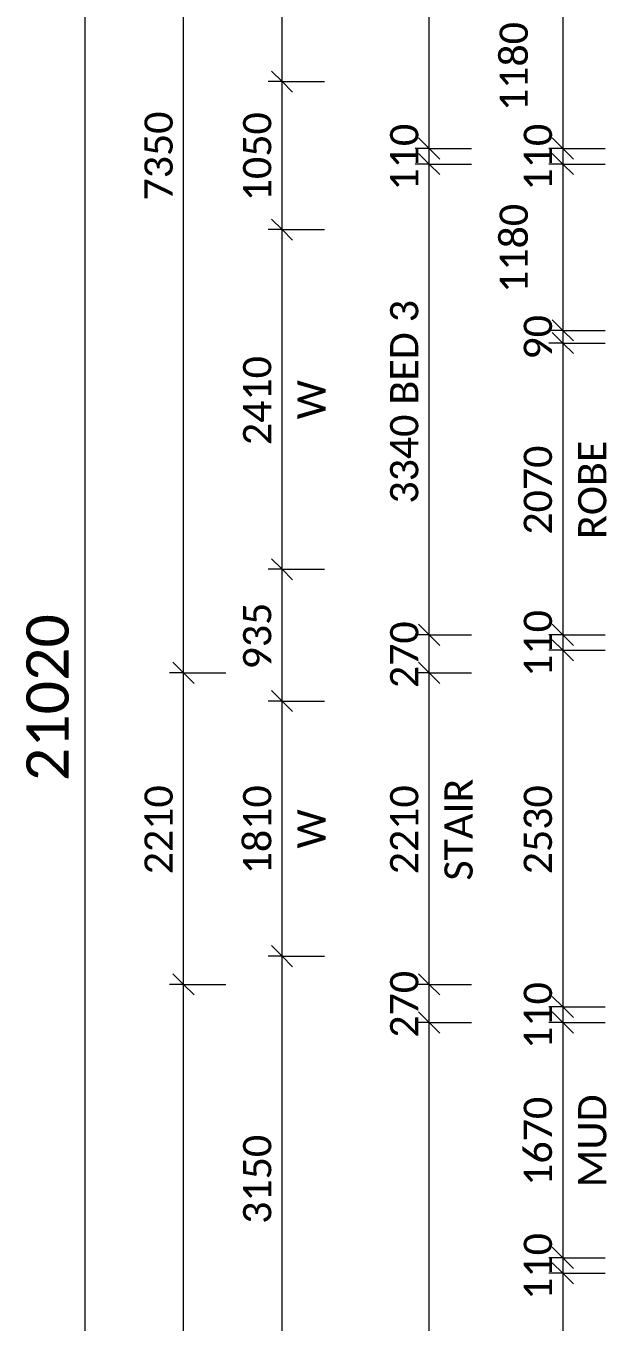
# Model space of a CAD drawing. Header units: millimetres. Extents: x 20072 to 46909, y 1130 to 33990.
# Drawn here: x 20072 to 24255, y 13344 to 22539 of the extents above; entities that cross this region are included whole.
import ezdxf

# ---------------------------------------------------------------- set-up
doc = ezdxf.new("R2010")
doc.units = ezdxf.units.MM
doc.layers.add('A-ANNO-DIMS', color=211, linetype='Continuous', lineweight=9)
doc.layers.add('A-ANNO-DIMS-100', color=211, linetype='Continuous', lineweight=9)
doc.styles.add('Calibri_4', font='calibri.ttf', dxfattribs={"height": 300})
doc.styles.add('Calibri_5', font='calibri.ttf', dxfattribs={"height": 200})
doc.dimstyles.new('2_0mm_Calibrii', dxfattribs={"dimscale": 304.8, "dimtxt": 235.469685, "dimasz": 0.492126, "dimexe": 0.328084, "dimexo": 0.0625, "dimgap": 0, "dimtad": 1, "dimdec": 0, "dimzin": 0, "dimdsep": 46, "dimtxsty": 'Calibri_5', "dimblk1": 'OBLIQUE', "dimblk2": 'OBLIQUE', "dimsah": 1, "dimcen": 0.09, "dimdle": 0.328084, "dimazin": 0, "dimtfac": 1, "dimtdec": 4, "dimtix": 1, "dimtmove": 0, "dimatfit": 3, "dimfxl": 0.984252, "dimfxlon": 1, "dimtvp": 1, "dimtolj": 1, "dimtzin": 0, "dimarcsym": 2})
doc.dimstyles.new('2_0mm_Calibrii_1', dxfattribs={"dimscale": 304.8, "dimtxt": 235.469685, "dimasz": 0.492126, "dimexe": 0.328084, "dimexo": 0.0625, "dimgap": 0, "dimtad": 1, "dimdec": 0, "dimzin": 0, "dimdsep": 46, "dimtxsty": 'Calibri_5', "dimblk1": 'OBLIQUE', "dimblk2": 'OBLIQUE', "dimsah": 1, "dimcen": 0.09, "dimdle": 0.328084, "dimazin": 0, "dimtfac": 1, "dimtdec": 4, "dimtix": 1, "dimtmove": 2, "dimatfit": 3, "dimfxl": 0.984252, "dimfxlon": 1, "dimtvp": 1, "dimtolj": 1, "dimtzin": 0, "dimarcsym": 2})
doc.dimstyles.new('3_0mm_CALIBRI', dxfattribs={"dimscale": 304.8, "dimtxt": 353.204527, "dimasz": 0.492126, "dimexe": 0.492126, "dimexo": 0.0625, "dimgap": 0, "dimtad": 1, "dimdec": 0, "dimzin": 0, "dimdsep": 46, "dimtxsty": 'Calibri_4', "dimblk1": 'OBLIQUE', "dimblk2": 'OBLIQUE', "dimsah": 1, "dimcen": 0.09, "dimdle": 0.328084, "dimazin": 0, "dimtfac": 1, "dimtdec": 4, "dimtix": 1, "dimtmove": 0, "dimatfit": 3, "dimfxl": 1.968504, "dimfxlon": 1, "dimtvp": 1, "dimtolj": 1, "dimtzin": 0, "dimarcsym": 2})

# ---------------------------------------------------------------- blocks, each defined once
blk = doc.blocks.new('DIMBLOCK9-2_ MID GROUND FLOOR')
at = {"layer": 'A-ANNO-DIMS-100'}
for p, q in [((20490.8, 28299.5), (20415.8, 28374.5)), ((20490.8, 28399.5), (20490.8, 7179.5)), ((20490.8, 28299.5), (20340.8, 28299.5)), ((20490.8, 28299.5), (20565.8, 28224.5)), ((20490.8, 28299.5), (21090.8, 28299.5)), ((20490.8, 7279.5), (20340.8, 7279.5)), ((20490.8, 7279.5), (20415.8, 7354.5)), ((20490.8, 7279.5), (20565.8, 7204.5)), ((20490.8, 7279.5), (21090.8, 7279.5))]:
    blk.add_line(p, q, dxfattribs=at)
at = {"layer": 'A-ANNO-DIMS-100', "color": 0, "insert": (20075, 17181.5), "char_height": 300, "width": 1459.14, "attachment_point": 1, "rotation": 90, "line_spacing_factor": 1.158048, "style": 'Calibri_4'}
blk.add_mtext('21020', dxfattribs=at)
blk = doc.blocks.new('_Oblique')
at = {"color": 0, "linetype": 'ByBlock', "lineweight": -2}
blk.add_line((-0.5, -0.5), (0.5, 0.5), dxfattribs=at)
blk = doc.blocks.new('DIMBLOCK10-2_ MID GROUND FLOOR')
at = {"layer": 'A-ANNO-DIMS-100'}
for p, q in [((21190.8, 15739.5), (21090.8, 15739.5)), ((21190.8, 15739.5), (21115.8, 15814.5)), ((21190.8, 7179.5), (21190.8, 15739.5)), ((21190.8, 15739.5), (21265.8, 15664.5)), ((21190.8, 15739.5), (21490.8, 15739.5)), ((21190.8, 7279.5), (21090.8, 7279.5)), ((21190.8, 7279.5), (21115.8, 7354.5)), ((21190.8, 7279.5), (21265.8, 7204.5)), ((21190.8, 7279.5), (21490.8, 7279.5))]:
    blk.add_line(p, q, dxfattribs=at)
at = {"layer": 'A-ANNO-DIMS-100', "color": 0, "insert": (20913.6, 11185.2), "char_height": 200, "width": 778.208, "attachment_point": 1, "rotation": 90, "line_spacing_factor": 1.158048, "style": 'Calibri_5'}
blk.add_mtext('8460', dxfattribs=at)
blk = doc.blocks.new('DIMBLOCK11-2_ MID GROUND FLOOR')
at = {"layer": 'A-ANNO-DIMS-100'}
for p, q in [((21190.8, 17949.5), (21115.8, 18024.5)), ((21190.8, 17949.5), (21090.8, 17949.5)), ((21190.8, 15739.5), (21190.8, 17949.5)), ((21190.8, 17949.5), (21265.8, 17874.5)), ((21190.8, 17949.5), (21490.8, 17949.5)), ((21190.8, 15739.5), (21090.8, 15739.5)), ((21190.8, 15739.5), (21115.8, 15814.5)), ((21190.8, 15739.5), (21265.8, 15664.5)), ((21190.8, 15739.5), (21490.8, 15739.5))]:
    blk.add_line(p, q, dxfattribs=at)
at = {"layer": 'A-ANNO-DIMS-100', "color": 0, "insert": (20913.6, 16520.2), "char_height": 200, "width": 778.208, "attachment_point": 1, "rotation": 90, "line_spacing_factor": 1.158048, "style": 'Calibri_5'}
blk.add_mtext('2210', dxfattribs=at)
blk = doc.blocks.new('DIMBLOCK12-2_ MID GROUND FLOOR')
at = {"layer": 'A-ANNO-DIMS-100'}
for p, q in [((21190.8, 25299.5), (21090.8, 25299.5)), ((21190.8, 25299.5), (21115.8, 25374.5)), ((21190.8, 17949.5), (21190.8, 25299.5)), ((21190.8, 25299.5), (21265.8, 25224.5)), ((21190.8, 25299.5), (21490.8, 25299.5)), ((21190.8, 17949.5), (21115.8, 18024.5)), ((21190.8, 17949.5), (21090.8, 17949.5)), ((21190.8, 17949.5), (21265.8, 17874.5)), ((21190.8, 17949.5), (21490.8, 17949.5))]:
    blk.add_line(p, q, dxfattribs=at)
at = {"layer": 'A-ANNO-DIMS-100', "color": 0, "insert": (20913.6, 21300.2), "char_height": 200, "width": 778.208, "attachment_point": 1, "rotation": 90, "line_spacing_factor": 1.158048, "style": 'Calibri_5'}
blk.add_mtext('7350', dxfattribs=at)
blk = doc.blocks.new('DIMBLOCK30-2_ MID GROUND FLOOR')
at = {"layer": 'A-ANNO-DIMS-100'}
for p, q in [((21890.8, 15939.5), (21815.8, 16014.5)), ((21890.8, 15939.5), (21790.8, 15939.5)), ((21890.8, 12789.5), (21890.8, 15939.5)), ((21890.8, 15939.5), (21965.8, 15864.5)), ((21890.8, 15939.5), (22190.8, 15939.5)), ((21890.8, 12789.5), (21790.8, 12789.5)), ((21890.8, 12789.5), (21815.8, 12864.5)), ((21890.8, 12789.5), (21965.8, 12714.5)), ((21890.8, 12789.5), (22190.8, 12789.5))]:
    blk.add_line(p, q, dxfattribs=at)
at = {"layer": 'A-ANNO-DIMS-100', "color": 0, "insert": (21613.6, 14040.2), "char_height": 200, "width": 778.208, "attachment_point": 1, "rotation": 90, "line_spacing_factor": 1.158048, "style": 'Calibri_5'}
blk.add_mtext('3150', dxfattribs=at)
blk = doc.blocks.new('DIMBLOCK31-2_ MID GROUND FLOOR')
at = {"layer": 'A-ANNO-DIMS-100'}
for p, q in [((21890.8, 17749.5), (21790.8, 17749.5)), ((21890.8, 17749.5), (21815.8, 17824.5)), ((21890.8, 15939.5), (21890.8, 17749.5)), ((21890.8, 17749.5), (21965.8, 17674.5)), ((21890.8, 17749.5), (22190.8, 17749.5)), ((21890.8, 15939.5), (21815.8, 16014.5)), ((21890.8, 15939.5), (21790.8, 15939.5)), ((21890.8, 15939.5), (21965.8, 15864.5)), ((21890.8, 15939.5), (22190.8, 15939.5))]:
    blk.add_line(p, q, dxfattribs=at)
at = {"layer": 'A-ANNO-DIMS-100', "color": 0, "char_height": 200, "attachment_point": 1, "rotation": 90, "line_spacing_factor": 1.158048, "style": 'Calibri_5'}
for s, insert, width in [('1810', (21613.6, 16520.2), 778.208), ('W', (21999.6, 16703.6), 338.15)]:
    blk.add_mtext(s, dxfattribs=dict(at, insert=insert, width=width))
blk = doc.blocks.new('DIMBLOCK32-2_ MID GROUND FLOOR')
at = {"layer": 'A-ANNO-DIMS-100'}
for p, q in [((21890.8, 18684.5), (21790.8, 18684.5)), ((21890.8, 18684.5), (21815.8, 18759.5)), ((21890.8, 17749.5), (21890.8, 18684.5)), ((21890.8, 18684.5), (21965.8, 18609.5)), ((21890.8, 18684.5), (22190.8, 18684.5)), ((21890.8, 17749.5), (21790.8, 17749.5)), ((21890.8, 17749.5), (21815.8, 17824.5)), ((21890.8, 17749.5), (21965.8, 17674.5)), ((21890.8, 17749.5), (22190.8, 17749.5))]:
    blk.add_line(p, q, dxfattribs=at)
at = {"layer": 'A-ANNO-DIMS-100', "color": 0, "insert": (21613.6, 17973.8), "char_height": 200, "width": 583.656, "attachment_point": 1, "rotation": 90, "line_spacing_factor": 1.158048, "style": 'Calibri_5'}
blk.add_mtext('935', dxfattribs=at)
blk = doc.blocks.new('DIMBLOCK33-2_ MID GROUND FLOOR')
at = {"layer": 'A-ANNO-DIMS-100'}
for p, q in [((21890.8, 21094.5), (21815.8, 21169.5)), ((21890.8, 21094.5), (21790.8, 21094.5)), ((21890.8, 18684.5), (21890.8, 21094.5)), ((21890.8, 21094.5), (21965.8, 21019.5)), ((21890.8, 21094.5), (22190.8, 21094.5)), ((21890.8, 18684.5), (21790.8, 18684.5)), ((21890.8, 18684.5), (21815.8, 18759.5)), ((21890.8, 18684.5), (21965.8, 18609.5)), ((21890.8, 18684.5), (22190.8, 18684.5))]:
    blk.add_line(p, q, dxfattribs=at)
at = {"layer": 'A-ANNO-DIMS-100', "color": 0, "char_height": 200, "attachment_point": 1, "rotation": 90, "line_spacing_factor": 1.158048, "style": 'Calibri_5'}
for s, insert, width in [('2410', (21613.6, 19565.2), 778.208), ('W', (21999.6, 19748.6), 338.15)]:
    blk.add_mtext(s, dxfattribs=dict(at, insert=insert, width=width))
blk = doc.blocks.new('DIMBLOCK34-2_ MID GROUND FLOOR')
at = {"layer": 'A-ANNO-DIMS-100'}
for p, q in [((21890.8, 22144.5), (21815.8, 22219.5)), ((21890.8, 22144.5), (21790.8, 22144.5)), ((21890.8, 21094.5), (21890.8, 22144.5)), ((21890.8, 22144.5), (21965.8, 22069.5)), ((21890.8, 22144.5), (22190.8, 22144.5)), ((21890.8, 21094.5), (21815.8, 21169.5)), ((21890.8, 21094.5), (21790.8, 21094.5)), ((21890.8, 21094.5), (21965.8, 21019.5)), ((21890.8, 21094.5), (22190.8, 21094.5))]:
    blk.add_line(p, q, dxfattribs=at)
at = {"layer": 'A-ANNO-DIMS-100', "color": 0, "insert": (21613.6, 21295.2), "char_height": 200, "width": 778.208, "attachment_point": 1, "rotation": 90, "line_spacing_factor": 1.158048, "style": 'Calibri_5'}
blk.add_mtext('1050', dxfattribs=at)
blk = doc.blocks.new('DIMBLOCK35-2_ MID GROUND FLOOR')
at = {"layer": 'A-ANNO-DIMS-100'}
for p, q in [((21890.8, 24554.5), (21790.8, 24554.5)), ((21890.8, 24554.5), (21815.8, 24629.5)), ((21890.8, 22144.5), (21890.8, 24554.5)), ((21890.8, 24554.5), (21965.8, 24479.5)), ((21890.8, 24554.5), (22190.8, 24554.5)), ((21890.8, 22144.5), (21815.8, 22219.5)), ((21890.8, 22144.5), (21790.8, 22144.5)), ((21890.8, 22144.5), (21965.8, 22069.5)), ((21890.8, 22144.5), (22190.8, 22144.5))]:
    blk.add_line(p, q, dxfattribs=at)
at = {"layer": 'A-ANNO-DIMS-100', "color": 0, "char_height": 200, "attachment_point": 1, "rotation": 90, "line_spacing_factor": 1.158048, "style": 'Calibri_5'}
for s, insert, width in [('2410', (21613.6, 23025.2), 778.208), ('W', (21999.6, 23208.6), 338.15)]:
    blk.add_mtext(s, dxfattribs=dict(at, insert=insert, width=width))
blk = doc.blocks.new('DIMBLOCK40-2_ MID GROUND FLOOR')
at = {"layer": 'A-ANNO-DIMS-100'}
for p, q in [((22934.9, 15469.5), (22859.9, 15544.5)), ((22934.9, 15469.5), (22834.9, 15469.5)), ((22934.9, 7509.5), (22934.9, 15469.5)), ((22934.9, 15469.5), (23009.9, 15394.5)), ((22934.9, 15469.5), (23234.9, 15469.5)), ((22934.9, 7509.5), (22859.9, 7584.5)), ((22934.9, 7509.5), (22834.9, 7509.5)), ((22934.9, 7509.5), (23009.9, 7434.5)), ((22934.9, 7509.5), (23234.9, 7509.5))]:
    blk.add_line(p, q, dxfattribs=at)
at = {"layer": 'A-ANNO-DIMS-100', "color": 0, "insert": (22657.7, 9675.2), "char_height": 200, "width": 4354.259, "attachment_point": 1, "rotation": 90, "line_spacing_factor": 1.158048, "style": 'Calibri_5'}
blk.add_mtext('7960 GARAGE / WORKSHOP', dxfattribs=at)
blk = doc.blocks.new('DIMBLOCK41-2_ MID GROUND FLOOR')
at = {"layer": 'A-ANNO-DIMS-100'}
for p, q in [((22934.9, 15739.5), (22834.9, 15739.5)), ((22934.9, 15739.5), (22859.9, 15814.5)), ((22934.9, 15469.5), (22934.9, 15739.5)), ((22934.9, 15739.5), (23009.9, 15664.5)), ((22934.9, 15739.5), (23234.9, 15739.5)), ((22934.9, 15469.5), (22859.9, 15544.5)), ((22934.9, 15469.5), (22834.9, 15469.5)), ((22934.9, 15469.5), (23009.9, 15394.5)), ((22934.9, 15469.5), (23234.9, 15469.5))]:
    blk.add_line(p, q, dxfattribs=at)
at = {"layer": 'A-ANNO-DIMS-100', "color": 0, "insert": (22657.7, 15361.3), "char_height": 200, "width": 583.656, "attachment_point": 1, "rotation": 90, "line_spacing_factor": 1.158048, "style": 'Calibri_5'}
blk.add_mtext('270', dxfattribs=at)
blk = doc.blocks.new('DIMBLOCK42-2_ MID GROUND FLOOR')
at = {"layer": 'A-ANNO-DIMS-100'}
for p, q in [((22934.9, 17949.5), (22859.9, 18024.5)), ((22934.9, 17949.5), (22834.9, 17949.5)), ((22934.9, 15739.5), (22934.9, 17949.5)), ((22934.9, 17949.5), (23009.9, 17874.5)), ((22934.9, 17949.5), (23234.9, 17949.5)), ((22934.9, 15739.5), (22834.9, 15739.5)), ((22934.9, 15739.5), (22859.9, 15814.5)), ((22934.9, 15739.5), (23009.9, 15664.5)), ((22934.9, 15739.5), (23234.9, 15739.5))]:
    blk.add_line(p, q, dxfattribs=at)
at = {"layer": 'A-ANNO-DIMS-100', "color": 0, "char_height": 200, "attachment_point": 1, "rotation": 90, "line_spacing_factor": 1.158048, "style": 'Calibri_5'}
for s, insert, width in [('2210', (22657.7, 16520.2), 778.208), ('STAIR', (23043.7, 16475.8), 884.748)]:
    blk.add_mtext(s, dxfattribs=dict(at, insert=insert, width=width))
blk = doc.blocks.new('DIMBLOCK43-2_ MID GROUND FLOOR')
at = {"layer": 'A-ANNO-DIMS-100'}
for p, q in [((22934.9, 18219.5), (22834.9, 18219.5)), ((22934.9, 18219.5), (22859.9, 18294.5)), ((22934.9, 17949.5), (22934.9, 18219.5)), ((22934.9, 18219.5), (23009.9, 18144.5)), ((22934.9, 18219.5), (23234.9, 18219.5)), ((22934.9, 17949.5), (22859.9, 18024.5)), ((22934.9, 17949.5), (22834.9, 17949.5)), ((22934.9, 17949.5), (23009.9, 17874.5)), ((22934.9, 17949.5), (23234.9, 17949.5))]:
    blk.add_line(p, q, dxfattribs=at)
at = {"layer": 'A-ANNO-DIMS-100', "color": 0, "insert": (22657.7, 17841.3), "char_height": 200, "width": 583.656, "attachment_point": 1, "rotation": 90, "line_spacing_factor": 1.158048, "style": 'Calibri_5'}
blk.add_mtext('270', dxfattribs=at)
blk = doc.blocks.new('DIMBLOCK44-2_ MID GROUND FLOOR')
at = {"layer": 'A-ANNO-DIMS-100'}
for p, q in [((22934.9, 21559.5), (22859.9, 21634.5)), ((22934.9, 21559.5), (22834.9, 21559.5)), ((22934.9, 18219.5), (22934.9, 21559.5)), ((22934.9, 21559.5), (23009.9, 21484.5)), ((22934.9, 21559.5), (23234.9, 21559.5)), ((22934.9, 18219.5), (22834.9, 18219.5)), ((22934.9, 18219.5), (22859.9, 18294.5)), ((22934.9, 18219.5), (23009.9, 18144.5)), ((22934.9, 18219.5), (23234.9, 18219.5))]:
    blk.add_line(p, q, dxfattribs=at)
at = {"layer": 'A-ANNO-DIMS-100', "color": 0, "insert": (22657.7, 19150.2), "char_height": 200, "width": 1774.129, "attachment_point": 1, "rotation": 90, "line_spacing_factor": 1.158048, "style": 'Calibri_5'}
blk.add_mtext('3340 BED 3', dxfattribs=at)
blk = doc.blocks.new('DIMBLOCK45-2_ MID GROUND FLOOR')
at = {"layer": 'A-ANNO-DIMS-100'}
for p, q in [((22934.9, 21669.5), (22859.9, 21744.5)), ((22934.9, 21669.5), (22834.9, 21669.5)), ((22934.9, 21559.5), (22859.9, 21634.5)), ((22934.9, 21559.5), (22934.9, 21669.5)), ((22934.9, 21669.5), (23009.9, 21594.5)), ((22934.9, 21669.5), (23234.9, 21669.5)), ((22934.9, 21559.5), (22834.9, 21559.5)), ((22934.9, 21559.5), (23009.9, 21484.5)), ((22934.9, 21559.5), (23234.9, 21559.5))]:
    blk.add_line(p, q, dxfattribs=at)
at = {"layer": 'A-ANNO-DIMS-100', "color": 0, "insert": (22657.7, 21371.3), "char_height": 200, "width": 583.656, "attachment_point": 1, "rotation": 90, "line_spacing_factor": 1.158048, "style": 'Calibri_5'}
blk.add_mtext('110', dxfattribs=at)
blk = doc.blocks.new('DIMBLOCK46-2_ MID GROUND FLOOR')
at = {"layer": 'A-ANNO-DIMS-100'}
for p, q in [((22934.9, 25029.5), (22834.9, 25029.5)), ((22934.9, 25029.5), (22859.9, 25104.5)), ((22934.9, 21669.5), (22934.9, 25029.5)), ((22934.9, 25029.5), (23009.9, 24954.5)), ((22934.9, 25029.5), (23234.9, 25029.5)), ((22934.9, 21669.5), (22859.9, 21744.5)), ((22934.9, 21669.5), (22834.9, 21669.5)), ((22934.9, 21669.5), (23009.9, 21594.5)), ((22934.9, 21669.5), (23234.9, 21669.5))]:
    blk.add_line(p, q, dxfattribs=at)
at = {"layer": 'A-ANNO-DIMS-100', "color": 0, "insert": (22657.7, 22610.2), "char_height": 200, "width": 1774.129, "attachment_point": 1, "rotation": 90, "line_spacing_factor": 1.158048, "style": 'Calibri_5'}
blk.add_mtext('3360 BED 2', dxfattribs=at)
blk = doc.blocks.new('DIMBLOCK51-2_ MID GROUND FLOOR')
at = {"layer": 'A-ANNO-DIMS-100'}
for p, q in [((23884.1, 22849.5), (23809.1, 22924.5)), ((23884.1, 22849.5), (23784.1, 22849.5)), ((23884.1, 22849.5), (23884.1, 21669.5)), ((23884.1, 22849.5), (23959.1, 22774.5)), ((23884.1, 22849.5), (24184.1, 22849.5)), ((23884.1, 21669.5), (23809.1, 21744.5)), ((23884.1, 21669.5), (23784.1, 21669.5)), ((23884.1, 21669.5), (23959.1, 21594.5)), ((23884.1, 21669.5), (24184.1, 21669.5))]:
    blk.add_line(p, q, dxfattribs=at)
at = {"layer": 'A-ANNO-DIMS-100', "color": 0, "insert": (23435.4, 21935.2), "char_height": 200, "width": 778.208, "attachment_point": 1, "rotation": 90, "line_spacing_factor": 1.158048, "style": 'Calibri_5'}
blk.add_mtext('1180', dxfattribs=at)
blk = doc.blocks.new('DIMBLOCK52-2_ MID GROUND FLOOR')
at = {"layer": 'A-ANNO-DIMS-100'}
for p, q in [((23884.1, 21669.5), (23809.1, 21744.5)), ((23884.1, 21669.5), (23784.1, 21669.5)), ((23884.1, 21559.5), (23809.1, 21634.5)), ((23884.1, 21669.5), (23884.1, 21559.5)), ((23884.1, 21669.5), (23959.1, 21594.5)), ((23884.1, 21669.5), (24184.1, 21669.5)), ((23884.1, 21559.5), (23784.1, 21559.5)), ((23884.1, 21559.5), (23959.1, 21484.5)), ((23884.1, 21559.5), (24184.1, 21559.5))]:
    blk.add_line(p, q, dxfattribs=at)
at = {"layer": 'A-ANNO-DIMS-100', "color": 0, "insert": (23606.9, 21371.3), "char_height": 200, "width": 583.656, "attachment_point": 1, "rotation": 90, "line_spacing_factor": 1.158048, "style": 'Calibri_5'}
blk.add_mtext('110', dxfattribs=at)
blk = doc.blocks.new('DIMBLOCK53-2_ MID GROUND FLOOR')
at = {"layer": 'A-ANNO-DIMS-100'}
for p, q in [((23884.1, 21559.5), (23809.1, 21634.5)), ((23884.1, 21559.5), (23784.1, 21559.5)), ((23884.1, 21559.5), (23884.1, 20379.5)), ((23884.1, 21559.5), (23959.1, 21484.5)), ((23884.1, 21559.5), (24184.1, 21559.5)), ((23884.1, 20379.5), (23809.1, 20454.5)), ((23884.1, 20379.5), (23784.1, 20379.5)), ((23884.1, 20379.5), (23959.1, 20304.5)), ((23884.1, 20379.5), (24184.1, 20379.5))]:
    blk.add_line(p, q, dxfattribs=at)
at = {"layer": 'A-ANNO-DIMS-100', "color": 0, "insert": (23435.4, 20645.2), "char_height": 200, "width": 778.208, "attachment_point": 1, "rotation": 90, "line_spacing_factor": 1.158048, "style": 'Calibri_5'}
blk.add_mtext('1180', dxfattribs=at)
blk = doc.blocks.new('DIMBLOCK54-2_ MID GROUND FLOOR')
at = {"layer": 'A-ANNO-DIMS-100'}
for p, q in [((23884.1, 20379.5), (23809.1, 20454.5)), ((23884.1, 20379.5), (23784.1, 20379.5)), ((23884.1, 20289.5), (23809.1, 20364.5)), ((23884.1, 20379.5), (23884.1, 20289.5)), ((23884.1, 20379.5), (23959.1, 20304.5)), ((23884.1, 20379.5), (24184.1, 20379.5)), ((23884.1, 20289.5), (23784.1, 20289.5)), ((23884.1, 20289.5), (23959.1, 20214.5)), ((23884.1, 20289.5), (24184.1, 20289.5))]:
    blk.add_line(p, q, dxfattribs=at)
at = {"layer": 'A-ANNO-DIMS-100', "color": 0, "insert": (23606.9, 20172.3), "char_height": 200, "width": 389.104, "attachment_point": 1, "rotation": 90, "line_spacing_factor": 1.158048, "style": 'Calibri_5'}
blk.add_mtext('90', dxfattribs=at)
blk = doc.blocks.new('DIMBLOCK55-2_ MID GROUND FLOOR')
at = {"layer": 'A-ANNO-DIMS-100'}
for p, q in [((23884.1, 20289.5), (23809.1, 20364.5)), ((23884.1, 20289.5), (23784.1, 20289.5)), ((23884.1, 20289.5), (23884.1, 18219.5)), ((23884.1, 20289.5), (23959.1, 20214.5)), ((23884.1, 20289.5), (24184.1, 20289.5)), ((23884.1, 18219.5), (23784.1, 18219.5)), ((23884.1, 18219.5), (23809.1, 18294.5)), ((23884.1, 18219.5), (23959.1, 18144.5)), ((23884.1, 18219.5), (24184.1, 18219.5))]:
    blk.add_line(p, q, dxfattribs=at)
at = {"layer": 'A-ANNO-DIMS-100', "color": 0, "char_height": 200, "attachment_point": 1, "rotation": 90, "line_spacing_factor": 1.158048, "style": 'Calibri_5'}
for s, insert, width in [('2070', (23606.9, 18930.2), 778.208), ('ROBE', (23992.9, 18899.3), 852.323)]:
    blk.add_mtext(s, dxfattribs=dict(at, insert=insert, width=width))
blk = doc.blocks.new('DIMBLOCK56-2_ MID GROUND FLOOR')
at = {"layer": 'A-ANNO-DIMS-100'}
for p, q in [((23884.1, 18219.5), (23784.1, 18219.5)), ((23884.1, 18219.5), (23809.1, 18294.5)), ((23884.1, 18219.5), (23884.1, 18109.5)), ((23884.1, 18219.5), (23959.1, 18144.5)), ((23884.1, 18219.5), (24184.1, 18219.5)), ((23884.1, 18109.5), (23809.1, 18184.5)), ((23884.1, 18109.5), (23784.1, 18109.5)), ((23884.1, 18109.5), (23959.1, 18034.5)), ((23884.1, 18109.5), (24184.1, 18109.5))]:
    blk.add_line(p, q, dxfattribs=at)
at = {"layer": 'A-ANNO-DIMS-100', "color": 0, "insert": (23606.9, 17921.3), "char_height": 200, "width": 583.656, "attachment_point": 1, "rotation": 90, "line_spacing_factor": 1.158048, "style": 'Calibri_5'}
blk.add_mtext('110', dxfattribs=at)
blk = doc.blocks.new('DIMBLOCK57-2_ MID GROUND FLOOR')
at = {"layer": 'A-ANNO-DIMS-100'}
for p, q in [((23884.1, 18109.5), (23809.1, 18184.5)), ((23884.1, 18109.5), (23784.1, 18109.5)), ((23884.1, 18109.5), (23884.1, 15579.5)), ((23884.1, 18109.5), (23959.1, 18034.5)), ((23884.1, 18109.5), (24184.1, 18109.5)), ((23884.1, 15579.5), (23809.1, 15654.5)), ((23884.1, 15579.5), (23784.1, 15579.5)), ((23884.1, 15579.5), (23959.1, 15504.5)), ((23884.1, 15579.5), (24184.1, 15579.5))]:
    blk.add_line(p, q, dxfattribs=at)
at = {"layer": 'A-ANNO-DIMS-100', "color": 0, "insert": (23606.9, 16520.2), "char_height": 200, "width": 778.208, "attachment_point": 1, "rotation": 90, "line_spacing_factor": 1.158048, "style": 'Calibri_5'}
blk.add_mtext('2530', dxfattribs=at)
blk = doc.blocks.new('DIMBLOCK58-2_ MID GROUND FLOOR')
at = {"layer": 'A-ANNO-DIMS-100'}
for p, q in [((23884.1, 15579.5), (23809.1, 15654.5)), ((23884.1, 15579.5), (23784.1, 15579.5)), ((23884.1, 15469.5), (23809.1, 15544.5)), ((23884.1, 15579.5), (23884.1, 15469.5)), ((23884.1, 15579.5), (23959.1, 15504.5)), ((23884.1, 15579.5), (24184.1, 15579.5)), ((23884.1, 15469.5), (23784.1, 15469.5)), ((23884.1, 15469.5), (23959.1, 15394.5)), ((23884.1, 15469.5), (24184.1, 15469.5))]:
    blk.add_line(p, q, dxfattribs=at)
at = {"layer": 'A-ANNO-DIMS-100', "color": 0, "insert": (23606.9, 15281.3), "char_height": 200, "width": 583.656, "attachment_point": 1, "rotation": 90, "line_spacing_factor": 1.158048, "style": 'Calibri_5'}
blk.add_mtext('110', dxfattribs=at)
blk = doc.blocks.new('DIMBLOCK59-2_ MID GROUND FLOOR')
at = {"layer": 'A-ANNO-DIMS-100'}
for p, q in [((23884.1, 15469.5), (23809.1, 15544.5)), ((23884.1, 15469.5), (23784.1, 15469.5)), ((23884.1, 15469.5), (23884.1, 13799.5)), ((23884.1, 15469.5), (23959.1, 15394.5)), ((23884.1, 15469.5), (24184.1, 15469.5)), ((23884.1, 13799.5), (23784.1, 13799.5)), ((23884.1, 13799.5), (23809.1, 13874.5)), ((23884.1, 13799.5), (23959.1, 13724.5)), ((23884.1, 13799.5), (24184.1, 13799.5))]:
    blk.add_line(p, q, dxfattribs=at)
at = {"layer": 'A-ANNO-DIMS-100', "color": 0, "char_height": 200, "attachment_point": 1, "rotation": 90, "line_spacing_factor": 1.158048, "style": 'Calibri_5'}
for s, insert, width in [('1670', (23606.9, 14310.2), 778.208), ('MUD', (23992.9, 14300.6), 801.369)]:
    blk.add_mtext(s, dxfattribs=dict(at, insert=insert, width=width))
blk = doc.blocks.new('DIMBLOCK60-2_ MID GROUND FLOOR')
at = {"layer": 'A-ANNO-DIMS-100'}
for p, q in [((23884.1, 13799.5), (23784.1, 13799.5)), ((23884.1, 13799.5), (23809.1, 13874.5)), ((23884.1, 13799.5), (23884.1, 13689.5)), ((23884.1, 13799.5), (23959.1, 13724.5)), ((23884.1, 13799.5), (24184.1, 13799.5)), ((23884.1, 13689.5), (23809.1, 13764.5)), ((23884.1, 13689.5), (23784.1, 13689.5)), ((23884.1, 13689.5), (23959.1, 13614.5)), ((23884.1, 13689.5), (24184.1, 13689.5))]:
    blk.add_line(p, q, dxfattribs=at)
at = {"layer": 'A-ANNO-DIMS-100', "color": 0, "insert": (23606.9, 13501.3), "char_height": 200, "width": 583.656, "attachment_point": 1, "rotation": 90, "line_spacing_factor": 1.158048, "style": 'Calibri_5'}
blk.add_mtext('110', dxfattribs=at)
blk = doc.blocks.new('DIMBLOCK61-2_ MID GROUND FLOOR')
at = {"layer": 'A-ANNO-DIMS-100'}
for p, q in [((23884.1, 13689.5), (23809.1, 13764.5)), ((23884.1, 13689.5), (23784.1, 13689.5)), ((23884.1, 13689.5), (23884.1, 7409.5)), ((23884.1, 13689.5), (23959.1, 13614.5)), ((23884.1, 13689.5), (24184.1, 13689.5)), ((23884.1, 7509.5), (23809.1, 7584.5)), ((23884.1, 7509.5), (23784.1, 7509.5)), ((23884.1, 7509.5), (23959.1, 7434.5)), ((23884.1, 7509.5), (24184.1, 7509.5))]:
    blk.add_line(p, q, dxfattribs=at)
at = {"layer": 'A-ANNO-DIMS-100', "color": 0, "insert": (23606.9, 9692.3), "char_height": 200, "width": 2177.13, "attachment_point": 1, "rotation": 90, "line_spacing_factor": 1.158048, "style": 'Calibri_5'}
blk.add_mtext('6180 GARAGE', dxfattribs=at)

msp = doc.modelspace()

# ---------------------------------------------------------------- dimensions: what is measured, and where the dimension line sits
at = {"layer": 'A-ANNO-DIMS'}
for base, p1, p2, dimstyle, override, picture, middle in [((20490.8, 7279.5), (21090.8, 28299.5), (21090.8, 7279.5), '3_0mm_CALIBRI', {"dimpost": '<>', "dimfxl": 21019.999999}, 'DIMBLOCK9-2_ MID GROUND FLOOR', (20337.1, 17789.5)), ((21190.8, 25299.5), (21490.8, 17949.5), (21490.8, 25299.5), '2_0mm_Calibrii', {"dimpost": '<>', "dimfxl": 7350}, 'DIMBLOCK12-2_ MID GROUND FLOOR', (21088.3, 21624.5)), ((22934.9, 25029.5), (23234.9, 21669.5), (23234.9, 25029.5), '2_0mm_Calibrii', {"dimpost": '<>BED 2', "dimfxl": 3360}, 'DIMBLOCK46-2_ MID GROUND FLOOR', (22832.4, 23349.5)), ((21890.8, 22144.5), (22190.8, 21094.5), (22190.8, 22144.5), '2_0mm_Calibrii', {"dimpost": '<>', "dimfxl": 1050}, 'DIMBLOCK34-2_ MID GROUND FLOOR', (21788.3, 21619.5)), ((22934.9, 21669.5), (23234.9, 21559.5), (23234.9, 21669.5), '2_0mm_Calibrii', {"dimpost": '<>', "dimfxl": 110}, 'DIMBLOCK45-2_ MID GROUND FLOOR', (22832.4, 21614.5)), ((23884.1, 21559.5), (24184.1, 21669.5), (24184.1, 21559.5), '2_0mm_Calibrii', {"dimpost": '<>', "dimfxl": 110}, 'DIMBLOCK52-2_ MID GROUND FLOOR', (23781.6, 21614.5)), ((22934.9, 21559.5), (23234.9, 18219.5), (23234.9, 21559.5), '2_0mm_Calibrii', {"dimpost": '<>BED 3', "dimfxl": 3340}, 'DIMBLOCK44-2_ MID GROUND FLOOR', (22832.4, 19889.5)), ((23884.1, 20289.5), (24184.1, 20379.5), (24184.1, 20289.5), '2_0mm_Calibrii', {"dimpost": '<>', "dimfxl": 90}, 'DIMBLOCK54-2_ MID GROUND FLOOR', (23781.6, 20334.5)), ((21890.8, 18684.5), (22190.8, 17749.5), (22190.8, 18684.5), '2_0mm_Calibrii', {"dimpost": '<>', "dimfxl": 935}, 'DIMBLOCK32-2_ MID GROUND FLOOR', (21788.3, 18217)), ((23884.1, 18109.5), (24184.1, 18219.5), (24184.1, 18109.5), '2_0mm_Calibrii', {"dimpost": '<>', "dimfxl": 110}, 'DIMBLOCK56-2_ MID GROUND FLOOR', (23781.6, 18164.5)), ((22934.9, 18219.5), (23234.9, 17949.5), (23234.9, 18219.5), '2_0mm_Calibrii', {"dimpost": '<>', "dimfxl": 270}, 'DIMBLOCK43-2_ MID GROUND FLOOR', (22832.4, 18084.5)), ((23884.1, 15579.5), (24184.1, 18109.5), (24184.1, 15579.5), '2_0mm_Calibrii', {"dimpost": '<>', "dimfxl": 2530.000001}, 'DIMBLOCK57-2_ MID GROUND FLOOR', (23781.6, 16844.5)), ((21190.8, 17949.5), (21490.8, 15739.5), (21490.8, 17949.5), '2_0mm_Calibrii', {"dimpost": '<>', "dimfxl": 2210.000001}, 'DIMBLOCK11-2_ MID GROUND FLOOR', (21088.3, 16844.5)), ((21890.8, 15939.5), (22190.8, 12789.5), (22190.8, 15939.5), '2_0mm_Calibrii', {"dimpost": '<>', "dimfxl": 3150.000001}, 'DIMBLOCK30-2_ MID GROUND FLOOR', (21788.3, 14364.5)), ((22934.9, 15739.5), (23234.9, 15469.5), (23234.9, 15739.5), '2_0mm_Calibrii', {"dimpost": '<>', "dimfxl": 270}, 'DIMBLOCK41-2_ MID GROUND FLOOR', (22832.4, 15604.5)), ((23884.1, 15469.5), (24184.1, 15579.5), (24184.1, 15469.5), '2_0mm_Calibrii', {"dimpost": '<>', "dimfxl": 110}, 'DIMBLOCK58-2_ MID GROUND FLOOR', (23781.6, 15524.5)), ((21190.8, 15739.5), (21490.8, 7279.5), (21490.8, 15739.5), '2_0mm_Calibrii', {"dimpost": '<>', "dimfxl": 8460}, 'DIMBLOCK10-2_ MID GROUND FLOOR', (21088.3, 11509.5)), ((22934.9, 15469.5), (23234.9, 7509.5), (23234.9, 15469.5), '2_0mm_Calibrii', {"dimpost": '<>GARAGE / WORKSHOP', "dimfxl": 7960}, 'DIMBLOCK40-2_ MID GROUND FLOOR', (22800.2, 11489.5)), ((23884.1, 13689.5), (24184.1, 13799.5), (24184.1, 13689.5), '2_0mm_Calibrii', {"dimpost": '<>', "dimfxl": 110}, 'DIMBLOCK60-2_ MID GROUND FLOOR', (23781.6, 13744.5)), ((23884.1, 7509.5), (24184.1, 13689.5), (24184.1, 7509.5), '2_0mm_Calibrii', {"dimpost": '<>GARAGE', "dimfxl": 6180}, 'DIMBLOCK61-2_ MID GROUND FLOOR', (23781.6, 10599.5))]:
    dim = msp.add_linear_dim(base=base, p1=p1, p2=p2, angle=90, dimstyle=dimstyle, override=override, dxfattribs=at)
    dim.commit()
    dim.dimension.update_dxf_attribs({"geometry": picture, "text_midpoint": middle})
for base, p1, p2, text, override, picture, middle in [((21890.8, 24554.5), (22190.8, 22144.5), (22190.8, 24554.5), '<>\\XW', {"dimpost": '<>', "dimfxl": 2410}, 'DIMBLOCK35-2_ MID GROUND FLOOR', (21890.8, 23349.5)), ((21890.8, 21094.5), (22190.8, 18684.5), (22190.8, 21094.5), '<>\\XW', {"dimpost": '<>', "dimfxl": 2410}, 'DIMBLOCK33-2_ MID GROUND FLOOR', (21890.8, 19889.5)), ((23884.1, 18219.5), (24184.1, 20289.5), (24184.1, 18219.5), '<>\\XROBE', {"dimpost": '<>', "dimfxl": 2070}, 'DIMBLOCK55-2_ MID GROUND FLOOR', (23884.1, 19254.5)), ((22934.9, 17949.5), (23234.9, 15739.5), (23234.9, 17949.5), '<>\\XSTAIR', {"dimpost": '<>', "dimfxl": 2210.000001}, 'DIMBLOCK42-2_ MID GROUND FLOOR', (22934.9, 16844.5)), ((21890.8, 17749.5), (22190.8, 15939.5), (22190.8, 17749.5), '<>\\XW', {"dimpost": '<>', "dimfxl": 1810}, 'DIMBLOCK31-2_ MID GROUND FLOOR', (21890.8, 16844.5)), ((23884.1, 13799.5), (24184.1, 15469.5), (24184.1, 13799.5), '<>\\XMUD', {"dimpost": '<>', "dimfxl": 1670}, 'DIMBLOCK59-2_ MID GROUND FLOOR', (23884.1, 14634.5))]:
    dim = msp.add_linear_dim(base=base, p1=p1, p2=p2, angle=90, text=text, dimstyle='2_0mm_Calibrii', override=override, dxfattribs=at)
    dim.commit()
    dim.dimension.update_dxf_attribs({"geometry": picture, "text_midpoint": middle})
for base, p1, p2, picture, middle in [((23884.1, 21669.5), (24184.1, 22849.5), (24184.1, 21669.5), 'DIMBLOCK51-2_ MID GROUND FLOOR', (23568.8, 22324.3)), ((23884.1, 20379.5), (24184.1, 21559.5), (24184.1, 20379.5), 'DIMBLOCK53-2_ MID GROUND FLOOR', (23568.8, 21034.3))]:
    dim = msp.add_linear_dim(base=base, p1=p1, p2=p2, angle=90, dimstyle='2_0mm_Calibrii_1', override={"dimpost": '<>', "dimfxl": 1180}, dxfattribs=at)
    dim.commit()
    dim.dimension.update_dxf_attribs({"geometry": picture, "text_midpoint": middle, "dimtype": 160, "text_rotation": 90})

doc.saveas('drawing.dxf')
